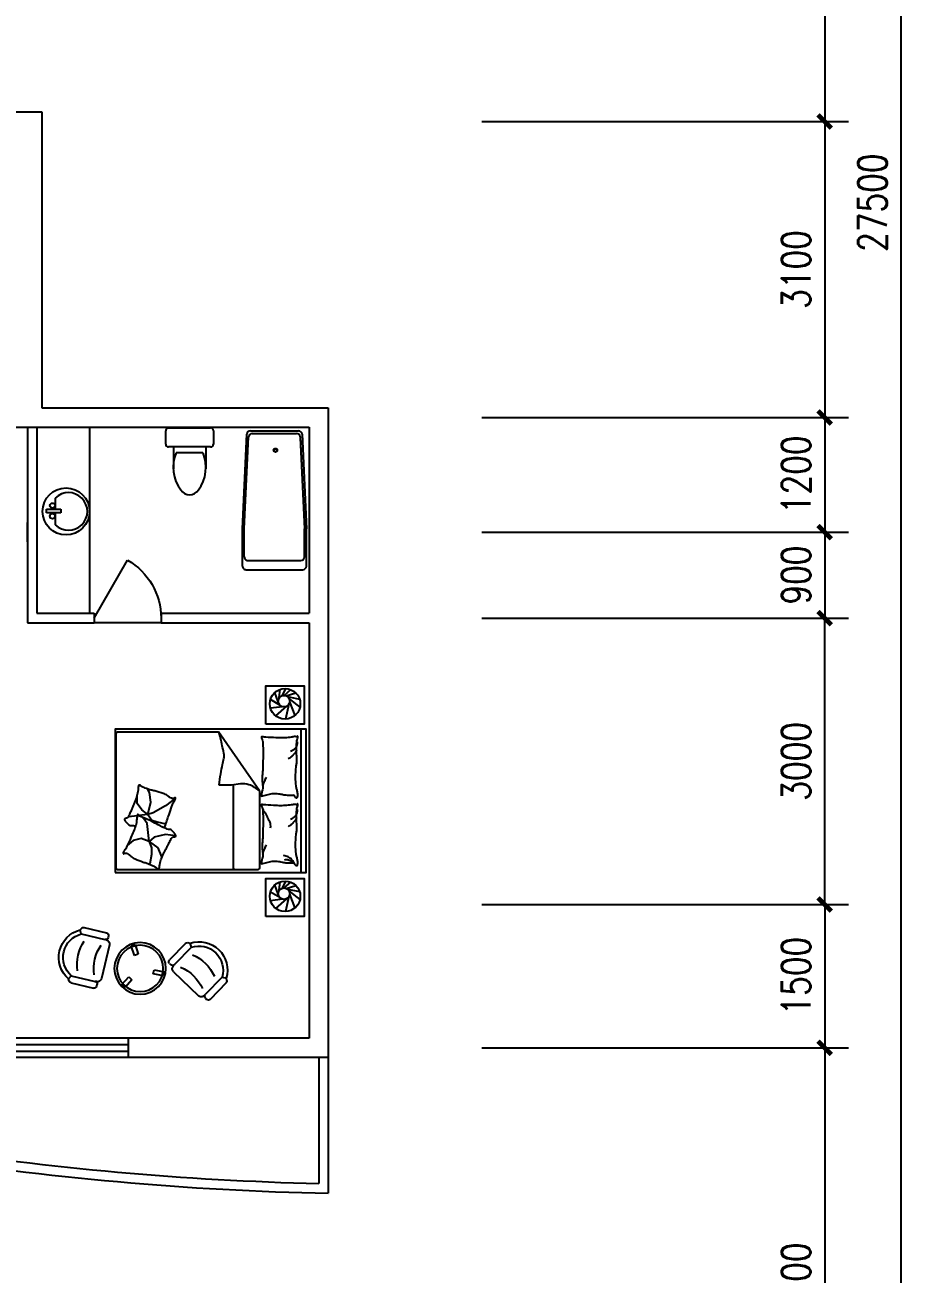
# Model space of a CAD drawing. Header units: millimetres. Extents: x 921 to 48431, y 453 to 41754.
# Drawn here: x 39007 to 48181, y 10143 to 23233 of the extents above; entities that cross this region are included whole.
import ezdxf
from ezdxf.enums import TextEntityAlignment as Align

# ---------------------------------------------------------------- set-up
doc = ezdxf.new("R2010")
doc.units = ezdxf.units.MM
for name, color, linetype in [('3', 7, 'Continuous'), ('AXIS', 3, 'Continuous'), ('LINE', 7, 'Continuous'), ('PUB_DIM', 3, 'Continuous'), ('PUB_WINDW', 7, 'Continuous'), ('TOILET', 7, 'Continuous'), ('WALL', 255, 'Continuous'), ('WINDOW', 2, 'Continuous')]:
    doc.layers.add(name, color=color, linetype=linetype)
doc.styles.add('DIM_FONT', font='SIMPLEX', dxfattribs={"width": 0.8})
doc.styles.add('SIMPLEX', font='SIMPLEX.SHX')
doc.styles.get("Standard").update_dxf_attribs({"font": 'arial.ttf'})
doc.dimstyles.new('NORMAL', dxfattribs={"dimscale": 2, "dimtxt": 300, "dimasz": 1, "dimexe": 250, "dimexo": 300, "dimgap": 0.09, "dimtad": 1, "dimtoh": 1, "dimdec": 0, "dimzin": 0, "dimdsep": 46, "dimtxsty": 'DIM_FONT', "dimcen": 0.09, "dimadec": 0, "dimazin": 0, "dimtfac": 1, "dimtdec": 0, "dimtix": 1, "dimtofl": 0, "dimtmove": 2, "dimatfit": 3, "dimfxl": 1, "dimtolj": 1, "dimtzin": 0, "dimarcsym": 0})

# ---------------------------------------------------------------- blocks, each defined once
blk = doc.blocks.new('_DIMX')
at = {"const_width": 50}
blk.add_lwpolyline([(-70, -70), (70, 70)], dxfattribs=at)
blk = doc.blocks.new('*D58')
at = {"color": 4, "linetype": 'ByBlock', "transparency": 16777216}
for p, q in [((593754, -300900), (598393, -300900)), ((598143, -328399), (598143, -300901)), ((593754, -328400), (598393, -328400))]:
    blk.add_line(p, q, dxfattribs=at)
at = {"layer": 'DEFPOINTS', "color": 0, "linetype": 'ByBlock', "transparency": 16777216}
for p in [(593454, -300900), (598143, -300900), (593454, -328400)]:
    blk.add_point(p, dxfattribs=at)
at = {"color": 4, "linetype": 'ByBlock', "transparency": 16777216}
for p, rotation in [((598143, -300900), 90), ((598143, -328400), 270)]:
    blk.add_blockref('_DIMX', p, dxfattribs=dict(at, rotation=rotation))
at = {"color": 7, "linetype": 'ByBlock', "transparency": 16777216, "insert": (597843, -314650), "char_height": 300, "attachment_point": 5, "rotation": 90, "style": 'DIM_FONT'}
blk.add_mtext('\\A1;27500', dxfattribs=at)
blk = doc.blocks.new('*D53')
at = {"color": 4, "linetype": 'ByBlock', "transparency": 16777216}
for p, q in [((593754, -310100), (597593, -310100)), ((597343, -310101), (597343, -313799)), ((593754, -313800), (597593, -313800))]:
    blk.add_line(p, q, dxfattribs=at)
at = {"layer": 'DEFPOINTS', "color": 0, "linetype": 'ByBlock', "transparency": 16777216}
for p in [(593454, -310100), (593454, -313800), (597343, -313800)]:
    blk.add_point(p, dxfattribs=at)
at = {"color": 4, "linetype": 'ByBlock', "transparency": 16777216}
for p, rotation in [((597343, -310100), 90), ((597343, -313800), 270)]:
    blk.add_blockref('_DIMX', p, dxfattribs=dict(at, rotation=rotation))
at = {"color": 7, "linetype": 'ByBlock', "transparency": 16777216, "insert": (597043, -311950), "char_height": 300, "attachment_point": 5, "rotation": 90, "style": 'DIM_FONT'}
blk.add_mtext('\\A1;3700', dxfattribs=at)
blk = doc.blocks.new('*D83')
at = {"color": 4, "linetype": 'ByBlock', "transparency": 16777216}
for p, q in [((593754, -319000), (597593, -319000)), ((597343, -321999), (597343, -319001)), ((593754, -322000), (597593, -322000))]:
    blk.add_line(p, q, dxfattribs=at)
at = {"layer": 'DEFPOINTS', "color": 0, "linetype": 'ByBlock', "transparency": 16777216}
for p in [(593454, -319000), (597343, -319000), (593454, -322000)]:
    blk.add_point(p, dxfattribs=at)
at = {"color": 4, "linetype": 'ByBlock', "transparency": 16777216}
for p, rotation in [((597343, -319000), 90), ((597343, -322000), 270)]:
    blk.add_blockref('_DIMX', p, dxfattribs=dict(at, rotation=rotation))
at = {"color": 7, "linetype": 'ByBlock', "transparency": 16777216, "insert": (597043, -320500), "char_height": 300, "attachment_point": 5, "rotation": 90, "style": 'DIM_FONT'}
blk.add_mtext('\\A1;3000', dxfattribs=at)
blk = doc.blocks.new('M_C5')
for p, q in [((-60, 63), (-50, 152)), ((-28, 86), (7, 160)), ((-9, 88), (59, 149)), ((-54, -14), (-154, 45)), ((-71, 21), (-106, 120)), ((12, 83), (112, 114)), ((26, 75), (152, 50)), ((42, 53), (156, -35)), ((48, 21), (102, -123)), ((-26, -30), (-153, -47)), ((14, -26), (-99, -126)), ((41, -2), (5, -160))]:
    blk.add_line(p, q)
for centre, radius in [((0, 0), 160), ((-11, 28), 60)]:
    blk.add_circle(centre, radius)
at = {"width": 0.8, "flags": 9}
for tag in ['XSIZE', 'YSIZE']:
    blk.add_attdef(tag, (0, 0), '', height=0.5, dxfattribs=at)
blk = doc.blocks.new('*D57')
at = {"color": 4, "linetype": 'ByBlock', "transparency": 16777216}
for p, q in [((593754, -323500), (597593, -323500)), ((597343, -323501), (597343, -328399)), ((593754, -328400), (597593, -328400))]:
    blk.add_line(p, q, dxfattribs=at)
at = {"layer": 'DEFPOINTS', "color": 0, "linetype": 'ByBlock', "transparency": 16777216}
for p in [(593454, -323500), (593454, -328400), (597343, -328400)]:
    blk.add_point(p, dxfattribs=at)
at = {"color": 4, "linetype": 'ByBlock', "transparency": 16777216}
for p, rotation in [((597343, -323500), 90), ((597343, -328400), 270)]:
    blk.add_blockref('_DIMX', p, dxfattribs=dict(at, rotation=rotation))
at = {"color": 7, "linetype": 'ByBlock', "transparency": 16777216, "insert": (597043, -325950), "char_height": 300, "attachment_point": 5, "rotation": 90, "style": 'DIM_FONT'}
blk.add_mtext('\\A1;4900', dxfattribs=at)
blk = doc.blocks.new('U_B18NVU')
for p, q in [((626, 808), (369, 733)), ((664, 735), (392, 656)), ((654, 802), (675, 784)), ((664, 735), (675, 784)), ((342, 590), (454, 206)), ((349, 696), (354, 677)), ((376, 652), (392, 656)), ((-608, 518), (-595, 566)), ((-608, 518), (-401, 324)), ((-569, 572), (-595, 566)), ((-542, 565), (-346, 382)), ((44, 579), (13, 465)), ((13, 465), (59, 452)), ((91, 566), (44, 579)), ((59, 452), (91, 566)), ((-389, 313), (-401, 324)), ((-397, 320), (-396, 320)), ((-345, 340), (-358, 325)), ((-950, 152), (-997, 136)), ((-950, 152), (-742, -41)), ((-387, 242), (-660, -50)), ((-161, 275), (-276, 245)), ((-276, 245), (-264, 199)), ((-264, 199), (-149, 228)), ((-149, 228), (-161, 275)), ((137, 207), (102, 173)), ((102, 173), (185, 88)), ((220, 122), (137, 207)), ((516, 172), (531, 176)), ((804, 255), (531, 176)), ((810, 174), (553, 99)), ((804, 255), (839, 220)), ((831, 194), (839, 220)), ((-1001, 110), (-997, 136)), ((-992, 83), (-797, -100)), ((185, 88), (220, 122)), ((511, 139), (516, 120)), ((-741, -84), (-754, -98)), ((-730, -52), (-742, -41))]:
    blk.add_line(p, q)
for radius in [300, 270]:
    blk.add_circle((0, 300), radius)
for centre, radius, start, end in [((378, 704), 30, 106.189, 196.189), ((635, 779), 30, 49.4434, 106.189), ((606, 458), 283, 314.2615, 78.1165), ((606, 458), 333, 314.2615, 78.1165), ((390, 604), 50, 106.189, 196.189), ((383, 685), 30, 196.189, 286.189), ((62, 303), 477, 354.0568, 37.6921), ((255, 358), 477, 354.0568, 37.6921), ((-681, 244), 333, 75.0053, 198.8604), ((-681, 244), 283, 75.0053, 198.8604), ((-562, 543), 30, 46.9329, 103.6785), ((-413, -4), 477, 115.4297, 159.0651), ((-380, 346), 30, 226.9329, 316.9329), ((-423, 276), 50, 316.9329, 46.9329), ((-367, 360), 30, 316.9329, 46.9329), ((-267, -141), 477, 115.4297, 159.0651), ((502, 220), 50, 196.189, 286.189), ((539, 147), 30, 106.189, 196.189), ((802, 203), 30, 286.189, 342.9347), ((-972, 105), 30, 170.1872, 226.9329), ((545, 128), 30, 196.189, 286.189), ((-776, -78), 30, 226.9329, 316.9329), ((-763, -63), 30, 316.9329, 46.9329), ((-696, -16), 50, 226.9329, 316.9329)]:
    blk.add_arc(centre, radius, start, end)
at = {"style": 'DIM_FONT', "width": 0.6, "flags": 9}
for tag in ['XSIZE', 'YSIZE']:
    blk.add_attdef(tag, (0, 0), '', height=0.5, dxfattribs=at)
blk = doc.blocks.new('U_B6CWE')
at = {"layer": 'PUB_DIM', "xscale": 0.9, "yscale": 0.9, "zscale": 0.9, "rotation": 177.1398615466161}
blk.add_blockref('U_B18NVU', (54, 280), dxfattribs=at)
at = {"style": 'DIM_FONT', "width": 0.8, "flags": 9}
for tag in ['XSIZE', 'YSIZE']:
    blk.add_attdef(tag, (0, 0), '', height=0.5, dxfattribs=at)
blk = doc.blocks.new('U_B13BGF')
at = {"layer": 'AXIS'}
blk.add_blockref('U_B6CWE', (-21, 137), dxfattribs=at)
at = {"style": 'DIM_FONT', "width": 0.8, "flags": 9}
for tag in ['XSIZE', 'YSIZE']:
    blk.add_attdef(tag, (0, 0), '', height=0.5, dxfattribs=at)
blk = doc.blocks.new('M_C54TQD')
for p, q in [((0, -52), (1500, -52)), ((26, -509), (26, -1968)), ((853, -489), (46, -489)), ((853, -489), (1472, -916)), ((46, -761), (915, -761)), ((1472, -1968), (1472, -916)), ((381, -1368), (395, -1471)), ((778, -1368), (698, -1472)), ((161, -1514), (137, -1518)), ((255, -1552), (161, -1514)), ((324, -1645), (255, -1552)), ((395, -1471), (369, -1593)), ((528, -1559), (509, -1470)), ((548, -1617), (528, -1559)), ((698, -1472), (623, -1603)), ((90, -1638), (87, -1645)), ((188, -1621), (90, -1638)), ((257, -1618), (188, -1621)), ((324, -1645), (257, -1618)), ((369, -1593), (324, -1645)), ((324, -1645), (510, -1664)), ((324, -1645), (355, -1728)), ((510, -1664), (560, -1700)), ((605, -1658), (548, -1617)), ((560, -1700), (572, -1709)), ((605, -1658), (594, -1752)), ((623, -1603), (605, -1658)), ((605, -1658), (734, -1626)), ((605, -1658), (655, -1721)), ((734, -1626), (837, -1640)), ((837, -1640), (873, -1660)), ((335, -1810), (281, -1873)), ((355, -1728), (335, -1810)), ((592, -1767), (580, -1861)), ((655, -1721), (720, -1769)), ((720, -1769), (813, -1769)), ((46, -1988), (1452, -1988))]:
    blk.add_line(p, q)
blk.add_lwpolyline([(0, -2000), (0, 0), (1500, 0), (1500, -2000)], close=True)
for points in [[(101, -127, -0.263368), (73, -108, -0.494818), (82, -89, -0.049225), (100, -88, -0.036831), (124, -89, -0.031893), (161, -97, 0.035782), (195, -104, 0.032941), (285, -110, 0.026564), (396, -104, 0.017905), (434, -99, -0.033397), (454, -97, -0.03204), (491, -97, 0.018442), (555, -101, 0.010837), (620, -100, 0.014624), (668, -97, 0.111249), (691, -89, -0.153708), (708, -86, -0.076444), (715, -87, -0.215512), (717, -89, -0.585858), (714, -92, 0.363489), (709, -95, 0.191716), (709, -106, -0.129675), (711, -123, -0.01735), (708, -140, 0.019326), (706, -155, 0.018818), (699, -223, 0.021828), (698, -283, 0.006204), (700, -316, 0.001963), (706, -423, 0.028341), (710, -459, -0.117014), (709, -468, -0.36606), (708, -469, -0.03973), (694, -466, -0.048309), (681, -461, 0.062981), (670, -457, 0.04058), (647, -454, 0.014345), (580, -451, 0.005484), (454, -452, 0.007153), (358, -455, 0.008762), (316, -458, -0.008153), (270, -461, -0.06251), (213, -456, 0.078669), (167, -454, 0.047825), (145, -459, -0.034494), (114, -466, -0.023571), (89, -469, -0.510228), (88, -468), (95, -438), (116, -356, 0.073041), (118, -336, 0.023305), (112, -275, 0.018299), (108, -252, -0.01097), (101, -214, -0.042281), (98, -180, -0.027201), (101, -126)], [(101, -127, -0.077379), (136, -152, -0.077379), (161, -187, -0.047525), (171, -211, -0.047525), (176, -238)], [(575, -101, 0.027842), (551, -111, 0.048685), (539, -119, 0.023666), (511, -144, 0.031223), (492, -164, 0.046801), (486, -172, 0.023191), (478, -189)], [(657, -95, 0.088153), (622, -98, 0.088153), (591, -114, 0.077547), (569, -135, 0.077547), (555, -162)], [(810, -127, -0.263368), (782, -108, -0.494818), (791, -89, -0.049225), (809, -88, -0.036831), (833, -89, -0.031893), (871, -97, 0.035782), (905, -104, 0.032941), (994, -110, 0.026564), (1106, -104, 0.017905), (1143, -99, -0.033397), (1163, -97, -0.03204), (1200, -97, 0.018442), (1265, -101, 0.010837), (1329, -100, 0.014624), (1377, -97, 0.111249), (1400, -89, -0.153708), (1417, -86, -0.076444), (1424, -87, -0.215512), (1426, -89, -0.585858), (1423, -92, 0.363489), (1419, -95, 0.191716), (1419, -106, -0.129675), (1421, -123, -0.01735), (1418, -140, 0.019326), (1415, -155, 0.018818), (1408, -223, 0.021828), (1407, -283, 0.006204), (1409, -316, 0.001963), (1415, -423, 0.028341), (1419, -459, -0.117014), (1419, -468, -0.36606), (1417, -469, -0.03973), (1404, -466, -0.048309), (1390, -461, 0.062981), (1379, -457, 0.04058), (1356, -454, 0.014345), (1289, -451, 0.005484), (1164, -452, 0.007153), (1067, -455, 0.008762), (1025, -458, -0.008153), (979, -461, -0.06251), (922, -456, 0.078669), (877, -454, 0.047825), (854, -459, -0.034494), (823, -466, -0.023571), (798, -469, -0.510228), (797, -468), (805, -438), (825, -356, 0.073041), (827, -336, 0.023305), (821, -275, 0.018299), (817, -252, -0.01097), (810, -214, -0.042281), (807, -180, -0.027201), (810, -126)], [(1284, -101, 0.027842), (1260, -111, 0.048685), (1248, -119, 0.023666), (1220, -144, 0.031223), (1201, -164, 0.046801), (1196, -172, 0.023191), (1188, -189)], [(1366, -95, 0.088153), (1332, -98, 0.088153), (1300, -114, 0.077547), (1279, -135, 0.077547), (1265, -162)], [(99, -143, -0.05369), (114, -156, -0.070312), (122, -168, -0.015448), (125, -177, -0.013244), (129, -187, -0.082127), (132, -205, -0.064164), (129, -228)], [(661, -455, 0.016108), (622, -429, 0.024599), (595, -414, 0.009477), (546, -391, 0.015937), (516, -378, 0.072521), (500, -375, 0.033339), (463, -375)], [(191, -454, 0.009729), (219, -445, 0.009729), (246, -435, 0.007971), (267, -426, 0.007971), (289, -416)], [(853, -489, -0.085272), (917, -599, -0.124044), (926, -686), (912, -782), (914, -912)], [(901, -454, 0.009729), (928, -445, 0.009729), (955, -435, 0.007971), (977, -426, 0.007971), (998, -416)], [(914, -912, 0.007867), (1032, -894, 0.009508), (1128, -876, 0.006616), (1193, -862, -0.023828), (1212, -858, -0.080713), (1230, -859, -0.009591), (1383, -891, -0.013133), (1416, -899, -0.007859), (1472, -916)], [(464, -1480, 0.025626), (476, -1478, 0.0108), (605, -1436, 0.00456), (692, -1405, 0.01125), (727, -1391, 0.069394), (746, -1380, -0.079756), (763, -1371, -0.106399), (778, -1368, -0.328642), (782, -1372, -0.299547), (779, -1378, 0.189917), (774, -1387, 0.033518), (773, -1397, 0.075627), (773, -1402, 0.053489), (776, -1410, 0.017838), (788, -1432, 0.038394), (805, -1456, -0.059529), (816, -1472, -0.035943), (826, -1498, -0.011245), (852, -1585, -0.006203), (862, -1624, 0.010783), (868, -1647, 0.019485), (873, -1660, 0.005062), (892, -1710, 0.101392), (909, -1736, -0.223768), (914, -1749, -0.25558), (911, -1754, -0.081563), (895, -1759, -0.071805), (878, -1759, 0.069985), (861, -1759, 0.03546), (801, -1772, 0.029432), (732, -1797, 0.001554), (699, -1811, -0.00152), (665, -1826, -0.004735), (629, -1840, 0.00382), (586, -1859, 0.296001), (564, -1891, -0.649774), (542, -1900, -0.02319), (538, -1895, 0.0288), (534, -1892, 0.005727), (527, -1886, -0.004358), (519, -1878, -0.027528), (502, -1861, -0.046214), (493, -1850, -0.194121), (490, -1833, 0.133719), (489, -1809, 0.005779), (482, -1787, 0.008882)]]:
    blk.add_lwpolyline(points, format="xyb")
blk.add_lwpolyline([(58, -1583, 0.101392), (40, -1559, -0.223768), (34, -1546, -0.25558), (36, -1541, -0.081563), (52, -1535, -0.071805), (69, -1534, 0.069985), (86, -1532, 0.03546), (145, -1515, 0.029432), (211, -1485, 0.001554), (244, -1468, -0.00152), (276, -1451, -0.004735), (311, -1433, 0.00382), (353, -1412, 0.296001), (372, -1378, -0.649774), (393, -1367, -0.02319), (398, -1372, 0.0288), (402, -1375, 0.005727), (409, -1380, -0.004358), (418, -1387, -0.027528), (436, -1403, -0.046214), (445, -1414, -0.194121), (450, -1430, 0.133719), (453, -1454, 0.011505), (471, -1496, 0.008882), (497, -1550, 0.012426), (535, -1618, -0.033612), (547, -1644), (570, -1701), (588, -1744, 0.224341), (603, -1757, -0.722772), (603, -1766, -0.103513), (599, -1767, 0.053465), (592, -1767, 0.030109), (569, -1772, -0.031436), (547, -1776, -0.05324), (532, -1776, 0.05518), (517, -1777, 0.056271), (492, -1783, 0.0108), (366, -1835, 0.00456), (281, -1873, 0.01125), (247, -1889, 0.069394), (229, -1902, -0.079756), (213, -1912, -0.106399), (199, -1915, -0.328642), (195, -1912, -0.299547), (196, -1906, 0.189917), (201, -1896, 0.033518), (202, -1886, 0.075627), (201, -1882, 0.053489), (197, -1874, 0.017838), (184, -1853, 0.038394), (165, -1830, -0.059529), (153, -1815, -0.035943), (140, -1790, -0.011245), (108, -1705, -0.006203), (95, -1667, 0.010783), (87, -1645, 0.019485), (82, -1632, 0.005062)], format="xyb", close=True)
for centre, start, end in [((46, -509), 90, 180), ((46, -741), 180, 270), ((46, -1968), 180, 270), ((1452, -1968), 270, 0)]:
    blk.add_arc(centre, 20, start, end)
at = {"style": 'DIM_FONT', "width": 0.8, "flags": 9}
for tag in ['XSIZE', 'YSIZE']:
    blk.add_attdef(tag, (0, 0), '', height=0.5, dxfattribs=at)
blk = doc.blocks.new('_WBLK')
for p, q in [((-0.5, 0.5), (0.5, 0.5)), ((0.5, 0.167), (-0.5, 0.167)), ((0.5, -0.167), (-0.5, -0.167)), ((-0.5, -0.5), (0.5, -0.5))]:
    blk.add_line(p, q)
at = {"style": 'SIMPLEX', "flags": 9}
blk.add_attdef('A', text='', height=1, dxfattribs=at).set_placement((0, 1.5), align=Align.MIDDLE)
blk = doc.blocks.new('*D82')
at = {"color": 4, "linetype": 'ByBlock', "transparency": 16777216}
for p, q in [((593754, -322000), (597593, -322000)), ((597343, -322001), (597343, -323499)), ((593754, -323500), (597593, -323500))]:
    blk.add_line(p, q, dxfattribs=at)
at = {"layer": 'DEFPOINTS', "color": 0, "linetype": 'ByBlock', "transparency": 16777216}
for p in [(593454, -322000), (593454, -323500), (597343, -323500)]:
    blk.add_point(p, dxfattribs=at)
at = {"color": 4, "linetype": 'ByBlock', "transparency": 16777216}
for p, rotation in [((597343, -322000), 90), ((597343, -323500), 270)]:
    blk.add_blockref('_DIMX', p, dxfattribs=dict(at, rotation=rotation))
at = {"color": 7, "linetype": 'ByBlock', "transparency": 16777216, "insert": (597043, -322750), "char_height": 300, "attachment_point": 5, "rotation": 90, "style": 'DIM_FONT'}
blk.add_mtext('\\A1;1500', dxfattribs=at)
blk = doc.blocks.new('*D54')
at = {"color": 4, "linetype": 'ByBlock', "transparency": 16777216}
for p, q in [((593754, -313800), (597593, -313800)), ((597343, -313801), (597343, -316899)), ((593754, -316900), (597593, -316900))]:
    blk.add_line(p, q, dxfattribs=at)
at = {"layer": 'DEFPOINTS', "color": 0, "linetype": 'ByBlock', "transparency": 16777216}
for p in [(593454, -313800), (593454, -316900), (597343, -316900)]:
    blk.add_point(p, dxfattribs=at)
at = {"color": 4, "linetype": 'ByBlock', "transparency": 16777216}
for p, rotation in [((597343, -313800), 90), ((597343, -316900), 270)]:
    blk.add_blockref('_DIMX', p, dxfattribs=dict(at, rotation=rotation))
at = {"color": 7, "linetype": 'ByBlock', "transparency": 16777216, "insert": (597043, -315350), "char_height": 300, "attachment_point": 5, "rotation": 90, "style": 'DIM_FONT'}
blk.add_mtext('\\A1;3100', dxfattribs=at)
blk = doc.blocks.new('M_E33IEP')
for p, q in [((135, 135), (135, 20)), ((44, -21), (44, 20)), ((44, 20), (194, 20)), ((194, 20), (194, -21)), ((194, -21), (44, -21)), ((135, -21), (135, -144))]:
    blk.add_line(p, q)
for centre, radius in [((248, -5), 246), ((106, 56), 26.7), ((105, -55), 26.7)]:
    blk.add_circle(centre, radius)
blk.add_arc((274, -5), 197, 225.2527, 134.7473)
at = {"style": 'DIM_FONT', "width": 0.8, "flags": 9}
for tag in ['XSIZE', 'YSIZE']:
    blk.add_attdef(tag, (0, 0), '', height=0.5, dxfattribs=at)
at = {"width": 0.8, "flags": 9}
for tag in ['XSIZE', 'YSIZE']:
    blk.add_attdef(tag, (2, -251), '', height=150, dxfattribs=at)
blk = doc.blocks.new('_DBLK')
blk.add_line((-0.5, 0), (0, -0.866))
blk.add_arc((-0.5, 0), 1, 300, 0)
at = {"style": 'SIMPLEX', "flags": 9}
blk.add_attdef('A', text='', height=1, dxfattribs=at).set_placement((0, 1.5), align=Align.MIDDLE)
blk = doc.blocks.new('M_E24TTP')
at = {"layer": 'TOILET', "color": 7}
for p, q in [((-170, 200), (-170, 430)), ((170, 200), (170, 430)), ((-250, 30), (-250, 170)), ((-220, 200), (220, 200)), ((-140, 260), (140, 260)), ((250, 170), (250, 30)), ((220, 0), (-220, 0))]:
    blk.add_line(p, q, dxfattribs=at)
for centre, radius, start, end in [((0, 590), 110, 33.4509, 146.5491), ((227, 413), 398, 143.3619, 202.5495), ((-227, 413), 398, 337.4505, 36.6381), ((-220, 170), 30, 90, 180), ((220, 170), 30, 0, 90), ((-220, 30), 30, 180, 270), ((220, 30), 30, 270, 0)]:
    blk.add_arc(centre, radius, start, end, dxfattribs=at)
at = {"style": 'DIM_FONT', "width": 0.8, "flags": 9}
for tag in ['XSIZE', 'YSIZE']:
    blk.add_attdef(tag, (0, 0), '', height=0.5, dxfattribs=at)
blk = doc.blocks.new('*D56')
at = {"color": 4, "linetype": 'ByBlock', "transparency": 16777216}
for p, q in [((593754, -318100), (597593, -318100)), ((597343, -318099), (597343, -318098)), ((597343, -318100), (597343, -319000)), ((593754, -319000), (597593, -319000)), ((597343, -319001), (597343, -319002))]:
    blk.add_line(p, q, dxfattribs=at)
at = {"layer": 'DEFPOINTS', "color": 0, "linetype": 'ByBlock', "transparency": 16777216}
for p in [(593454, -318100), (593454, -319000), (597343, -319000)]:
    blk.add_point(p, dxfattribs=at)
at = {"color": 4, "linetype": 'ByBlock', "transparency": 16777216}
for p, rotation in [((597343, -318100), 270), ((597343, -319000), 90)]:
    blk.add_blockref('_DIMX', p, dxfattribs=dict(at, rotation=rotation))
at = {"color": 7, "linetype": 'ByBlock', "transparency": 16777216, "insert": (597043, -318550), "char_height": 300, "attachment_point": 5, "rotation": 90, "style": 'DIM_FONT'}
blk.add_mtext('\\A1;900', dxfattribs=at)
blk = doc.blocks.new('*D55')
at = {"color": 4, "linetype": 'ByBlock', "transparency": 16777216}
for p, q in [((593754, -316900), (597593, -316900)), ((597343, -316901), (597343, -318099)), ((593754, -318100), (597593, -318100))]:
    blk.add_line(p, q, dxfattribs=at)
at = {"layer": 'DEFPOINTS', "color": 0, "linetype": 'ByBlock', "transparency": 16777216}
for p in [(593454, -316900), (593454, -318100), (597343, -318100)]:
    blk.add_point(p, dxfattribs=at)
at = {"color": 4, "linetype": 'ByBlock', "transparency": 16777216}
for p, rotation in [((597343, -316900), 90), ((597343, -318100), 270)]:
    blk.add_blockref('_DIMX', p, dxfattribs=dict(at, rotation=rotation))
at = {"color": 7, "linetype": 'ByBlock', "transparency": 16777216, "insert": (597043, -317500), "char_height": 300, "attachment_point": 5, "rotation": 90, "style": 'DIM_FONT'}
blk.add_mtext('\\A1;1200', dxfattribs=at)
blk = doc.blocks.new('M_E10')
for p, q in [((-740, -70), (-740, -680)), ((-700, -30), (-302, -30)), ((-640, -90), (-640, -660)), ((-600, -50), (-300, -50)), ((-300, -50), (695, -96)), ((-298, -30), (724, -76)), ((760, -116), (760, -634)), ((730, -136), (730, -614)), ((695, -654), (-300, -700)), ((685, -654), (-300, -700)), ((724, -674), (-298, -720)), ((-700, -720), (-302, -720)), ((-600, -700), (-300, -700))]:
    blk.add_line(p, q)
at = {"const_width": 1.5}
for points in [[(-800, 0), (800, 0)], [(-800, -750), (-800, 0)], [(800, 0), (800, -750)], [(800, -750), (-800, -750)]]:
    blk.add_lwpolyline(points, dxfattribs=at)
for radius in [20, 16]:
    blk.add_circle((550, -386), radius)
for centre, start, end in [((-700, -70), 90, 180), ((-600, -90), 90, 180), ((-302, -70), 83.7966, 90), ((690, -136), 0, 83.3675), ((720, -116), 0, 83.7966), ((-600, -660), 180, 270), ((690, -614), 276.6325, 0), ((720, -634), 276.2034, 0), ((-700, -680), 180, 270), ((-302, -680), 270, 276.2034)]:
    blk.add_arc(centre, 40, start, end)
at = {"width": 0.8, "flags": 9}
for tag in ['XSIZE', 'YSIZE']:
    blk.add_attdef(tag, (0, 0), '', height=0.5, dxfattribs=at)
blk = doc.blocks.new('1T4F64')
at = {"layer": '3'}
for p, q in [((27048, -15345.9), (27048, -17295.9)), ((27798, -17395.9), (27098, -17395.9)), ((29449.2, -21945.9), (29449.2, -23266.6)), ((29549.2, -21945.9), (29549.2, -23369.1))]:
    blk.add_line(p, q, dxfattribs=at)
for points in [[(28896.5, -18455.6), (28896.5, -18055.6), (29296.5, -18055.6), (29296.5, -18455.6)], [(28896.5, -20471.2), (28896.5, -20071.2), (29296.5, -20071.2), (29296.5, -20471.2)]]:
    blk.add_lwpolyline(points, close=True, dxfattribs=at)
for centre, radius, start, end in [((30224.1, 8960.6), 32236.5, 261.12222, 268.62246), ((30214.2, 8753.1), 32129.1, 260.92961, 268.81389)]:
    blk.add_arc(centre, radius, start, end, dxfattribs=at)
at = {"layer": 'WALL'}
for p, q in [((25294.3, -12045.9), (26549.2, -12045.9)), ((26549.2, -12045.9), (26549.2, -15145.9)), ((26549.2, -15145.9), (29549.2, -15145.9)), ((29549.2, -15145.9), (29549.2, -21945.9)), ((23398, -15345.9), (29349.2, -15345.9)), ((26398, -15345.9), (26398, -17395.9)), ((26498, -15345.9), (26498, -17295.9)), ((29349.2, -15345.9), (29349.2, -17295.9)), ((26398, -16545.9), (26398, -16345.9)), ((26398, -16345.9), (26398, -16345.9)), ((26398, -16545.9), (26398, -16545.9)), ((26398, -17395.9), (27098, -17395.9)), ((26498, -17295.9), (27098, -17295.9)), ((27098, -17295.9), (27098, -17395.9)), ((27798, -17295.9), (29349.2, -17295.9)), ((27798, -17295.9), (27798, -17395.9)), ((27798, -17395.9), (29349.2, -17395.9)), ((29349.2, -17395.9), (29349.2, -21745.9)), ((29349.2, -21745.9), (27458.6, -21745.9)), ((27458.6, -21945.9), (27458.6, -21745.9)), ((29549.2, -21945.9), (27458.6, -21945.9))]:
    blk.add_line(p, q, dxfattribs=at)
at = {"layer": '3', "rotation": 180}
blk.add_blockref('M_E24TTP', (28097.2, -15354), dxfattribs=at)
at = {"layer": '3', "xscale": 0.97, "yscale": 0.97, "zscale": 0.97, "rotation": 89.99999999999999}
blk.add_blockref('M_E10', (28621.7, -16121.9), dxfattribs=at)
at = {"layer": '3'}
for p in [(29096.5, -18243.7), (29096.5, -20259.4)]:
    blk.add_blockref('M_C5', p, dxfattribs=at)
at = {"layer": '3', "xscale": -1}
for name, p, rotation in [('M_C54TQD', (29317.3, -20008.4), 270), ('U_B13BGF', (27559.2, -20867.2), 180)]:
    blk.add_blockref(name, p, dxfattribs=dict(at, rotation=rotation))
at = {"layer": 'LINE'}
blk.add_blockref('M_E33IEP', (26555.2, -16224.2), dxfattribs=at)
at = {"layer": 'WINDOW', "rotation": 180}
for name, p, xscale, yscale, zscale in [('_DBLK', (27448, -17345.9), -700, 700, 700), ('_WBLK', (26858.6, -21845.9), 1200, 200, 1200)]:
    blk.add_blockref(name, p, dxfattribs=dict(at, xscale=xscale, yscale=yscale, zscale=zscale))
at = {"layer": '3'}
for base, p1, p2, picture, middle in [((35547.3, 754.1), (30858.4, -26745.9), (30858.4, 754.1), '*D58', (35247.3, -12995.9)), ((34747.3, -12145.9), (30858.4, -8445.9), (30858.4, -12145.9), '*D53', (34447.3, -10295.9)), ((34747.3, -15245.9), (30858.4, -12145.9), (30858.4, -15245.9), '*D54', (34447.3, -13695.9)), ((34747.3, -16445.9), (30858.4, -15245.9), (30858.4, -16445.9), '*D55', (34447.3, -15845.9)), ((34747.3, -17345.9), (30858.4, -16445.9), (30858.4, -17345.9), '*D56', (34447.3, -16895.9)), ((34747.3, -26745.9), (30858.4, -21845.9), (30858.4, -26745.9), '*D57', (34447.3, -24295.9))]:
    dim = blk.add_linear_dim(base=base, p1=p1, p2=p2, angle=90, dimstyle='NORMAL', dxfattribs=at)
    dim.commit()
    dim.dimension.update_dxf_attribs({"geometry": picture, "text_midpoint": middle, "insert": (-562595.4, 301653.9)})
at = {"layer": 'WINDOW'}
for base, p2, picture, middle in [((34747.3, -17345.9), (30858.4, -17345.9), '*D83', (34447.3, -18845.9)), ((34747.3, -21845.9), (30858.4, -21845.9), '*D82', (34447.3, -21095.9))]:
    dim = blk.add_linear_dim(base=base, p1=(30858.4, -20345.9), p2=p2, angle=90, dimstyle='NORMAL', dxfattribs=at)
    dim.commit()
    dim.dimension.update_dxf_attribs({"geometry": picture, "text_midpoint": middle, "insert": (-562595.4, 301653.9)})

msp = doc.modelspace()

# ---------------------------------------------------------------- block references
at = {"layer": 'PUB_WINDW'}
msp.add_blockref('1T4F64', (12634, 34368), dxfattribs=at)

doc.saveas('drawing.dxf')
